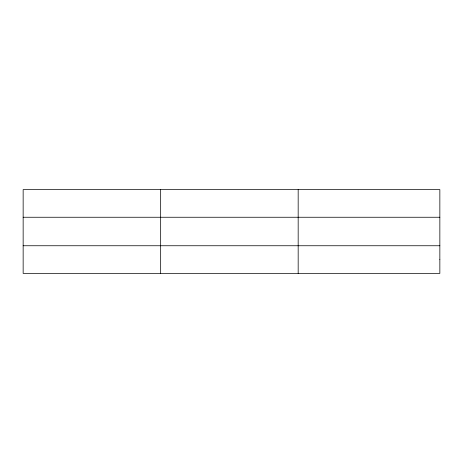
<?xml version="1.0" encoding="UTF-8"?>
<svg xmlns="http://www.w3.org/2000/svg" width="463" height="463" viewBox="0 0 463 463"><rect width="100%" height="100%" fill="white"/><g stroke="black" fill="none" stroke-linecap="round" stroke-linejoin="round"><path stroke-width="0.69" d="M160.661 189.593L160.661 273.407M298.172 189.593L298.172 273.407M23.15 217.251L439.85 217.251M23.15 245.749L439.85 245.749M439.85 259.581L439.85 273.407L23.15 273.407L23.15 189.593L439.85 189.593L439.85 259.581"/></g></svg>
